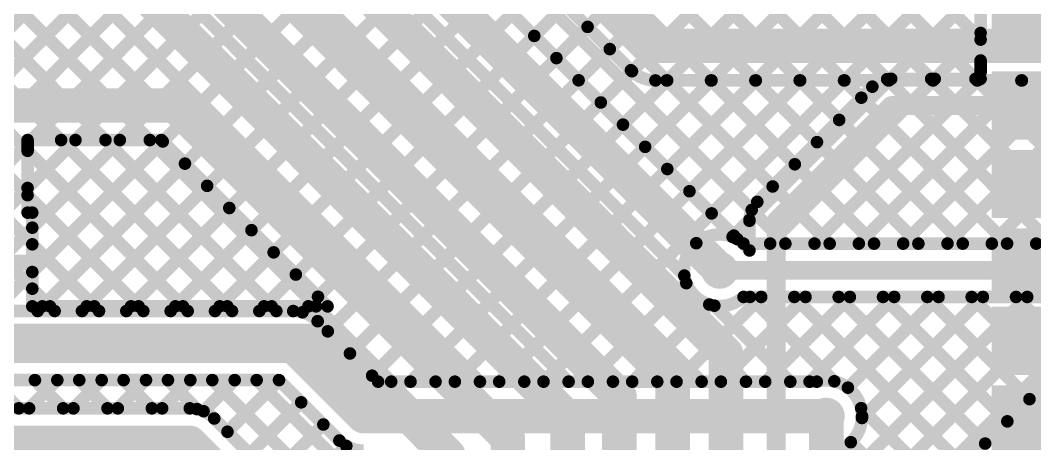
# Model space of a CAD drawing. Header units: millimetres. Extents: x -0.57 to 2.98, y -0.65 to 2.86.
# Drawn here: x 0.895 to 1.542, y 1.747 to 2.017 of the extents above; entities that cross this region are included whole.
import ezdxf

# ---------------------------------------------------------------- set-up
doc = ezdxf.new("R2010")
doc.units = ezdxf.units.MM
doc.header["$MEASUREMENT"] = 0
for name, color, linetype in [('BottomLayer', 5, 'Continuous'), ('BottomSolder', 6, 'Continuous'), ('Mechanical2', 216, 'Continuous'), ('TopLayer', 1, 'Continuous'), ('TopPaste', 8, 'Continuous'), ('TopSolder', 216, 'Continuous'), ('ViaHoleLayer', 16, 'Continuous')]:
    doc.layers.add(name, color=color, linetype=linetype)

# ---------------------------------------------------------------- blocks, each defined once
blk = doc.blocks.new('ESP32_WROVER_E_N8R8_292')
at = {"layer": 'TopLayer'}
for points in [[(0.31496, -0.08228), (0.37402, -0.08228), (0.37402, -0.11772), (0.31496, -0.11772)], [(0.31496, -0.13228), (0.37402, -0.13228), (0.37402, -0.16772), (0.31496, -0.16772)], [(0.31496, -0.18228), (0.37402, -0.18228), (0.37402, -0.21772), (0.31496, -0.21772)], [(0.31496, -0.23228), (0.37402, -0.23228), (0.37402, -0.26772), (0.31496, -0.26772)], [(0.31496, -0.28228), (0.37402, -0.28228), (0.37402, -0.31772), (0.31496, -0.31772)], [(0.31496, -0.33228), (0.37402, -0.33228), (0.37402, -0.36772), (0.31496, -0.36772)]]:
    blk.add_hatch(color=1, dxfattribs=at).paths.add_polyline_path(points)
at = {"layer": 'TopPaste'}
for points in [[(0.31496, -0.08228), (0.37402, -0.08228), (0.37402, -0.11772), (0.31496, -0.11772)], [(0.31496, -0.13228), (0.37402, -0.13228), (0.37402, -0.16772), (0.31496, -0.16772)], [(0.31496, -0.18228), (0.37402, -0.18228), (0.37402, -0.21772), (0.31496, -0.21772)], [(0.31496, -0.23228), (0.37402, -0.23228), (0.37402, -0.26772), (0.31496, -0.26772)], [(0.31496, -0.28228), (0.37402, -0.28228), (0.37402, -0.31772), (0.31496, -0.31772)], [(0.31496, -0.33228), (0.37402, -0.33228), (0.37402, -0.36772), (0.31496, -0.36772)]]:
    blk.add_hatch(color=8, dxfattribs=at).paths.add_polyline_path(points)
at = {"layer": 'TopSolder'}
for points in [[(0.31096, -0.07828), (0.37802, -0.07828), (0.37802, -0.12172), (0.31096, -0.12172)], [(0.31096, -0.12828), (0.37802, -0.12828), (0.37802, -0.17172), (0.31096, -0.17172)], [(0.31096, -0.17828), (0.37802, -0.17828), (0.37802, -0.22172), (0.31096, -0.22172)], [(0.31096, -0.22828), (0.37802, -0.22828), (0.37802, -0.27172), (0.31096, -0.27172)], [(0.31096, -0.27828), (0.37802, -0.27828), (0.37802, -0.32172), (0.31096, -0.32172)], [(0.31096, -0.32828), (0.37802, -0.32828), (0.37802, -0.37172), (0.31096, -0.37172)]]:
    blk.add_hatch(color=216, dxfattribs=at).paths.add_polyline_path(points)

msp = doc.modelspace()

# ---------------------------------------------------------------- hatches: boundary and pattern name
at = {"layer": 'BottomLayer'}
h = msp.add_hatch(color=5, dxfattribs=at)
edge = h.paths.add_edge_path()
edge.add_arc((1.341, 1.858), 0.01181, 0, 360)
h = msp.add_hatch(color=5, dxfattribs=at)
edge = h.paths.add_edge_path()
edge.add_arc((1.409, 1.765), 0.01181, 0, 360)
at = {"layer": 'BottomSolder'}
h = msp.add_hatch(color=6, dxfattribs=at)
edge = h.paths.add_edge_path()
edge.add_arc((1.341, 1.858), 0.00791, 0, 360)
h = msp.add_hatch(color=6, dxfattribs=at)
edge = h.paths.add_edge_path()
edge.add_arc((1.409, 1.765), 0.00791, 0, 360)
at = {"layer": 'TopLayer'}
h = msp.add_hatch(color=1, dxfattribs=at)
edge = h.paths.add_edge_path()
edge.add_arc((1.341, 1.858), 0.01181, 0, 360)
h = msp.add_hatch(color=1, dxfattribs=at)
edge = h.paths.add_edge_path()
edge.add_arc((1.409, 1.765), 0.01181, 0, 360)
at = {"layer": 'TopSolder'}
h = msp.add_hatch(color=216, dxfattribs=at)
edge = h.paths.add_edge_path()
edge.add_arc((1.341, 1.858), 0.00791, 0, 360)
h = msp.add_hatch(color=216, dxfattribs=at)
edge = h.paths.add_edge_path()
edge.add_arc((1.409, 1.765), 0.00791, 0, 360)
at = {"layer": 'ViaHoleLayer'}
h = msp.add_hatch(color=16, dxfattribs=at)
edge = h.paths.add_edge_path()
edge.add_arc((1.341, 1.858), 0.00591, 0, 360)
h = msp.add_hatch(color=16, dxfattribs=at)
edge = h.paths.add_edge_path()
edge.add_arc((1.409, 1.765), 0.00591, 0, 360)

# ---------------------------------------------------------------- linework, layer by layer
at = {"layer": 'BottomLayer'}
for points, const_width in [([(0.933, 2.368), (1.3, 2.001)], 0.022), ([(0.77049, 2.346), (1.32949, 1.787)], 0.008), ([(0.79877, 2.346), (1.35777, 1.787)], 0.008), ([(0.82706, 2.346), (1.31844, 1.85462)], 0.008), ([(0.85534, 2.346), (1.32608, 1.87526)], 0.008), ([(0.88363, 2.346), (1.35124, 1.87838)], 0.008), ([(0.91191, 2.346), (1.38291, 1.875)], 0.008), ([(0.92389, 2.346), (1.2844, 1.98548)], 0.008), ([(0.83516, 2.25305), (1.3012, 1.787)], 0.008), ([(0.67819, 2.24031), (1.1315, 1.787)], 0.008), ([(0.70647, 2.24031), (1.15978, 1.787)], 0.008), ([(0.73476, 2.24031), (1.18807, 1.787)], 0.008), ([(0.76304, 2.24031), (1.21635, 1.787)], 0.008), ([(0.79132, 2.24031), (1.24464, 1.787)], 0.008), ([(0.81976, 2.24016), (1.27292, 1.787)], 0.008), ([(0.66116, 2.22905), (1.05821, 1.832)], 0.008), ([(0.64702, 2.21491), (1.02993, 1.832)], 0.008), ([(0.70641, 1.83046), (1.07292, 2.19697)], 0.008), ([(0.73624, 1.832), (1.08706, 2.18282)], 0.008), ([(0.76452, 1.832), (1.1012, 2.16868)], 0.008), ([(0.79281, 1.832), (1.11535, 2.15454)], 0.008), ([(0.82109, 1.832), (1.12949, 2.1404)], 0.008), ([(0.84937, 1.832), (1.14363, 2.12626)], 0.008), ([(0.87766, 1.832), (1.15777, 2.11211)], 0.008), ([(0.90594, 1.832), (1.17192, 2.09797)], 0.008), ([(0.93423, 1.832), (1.18606, 2.08383)], 0.008), ([(0.96251, 1.832), (1.2002, 2.06969)], 0.008), ([(0.9908, 1.832), (1.21434, 2.05555)], 0.008), ([(1.01908, 1.832), (1.22848, 2.0414)], 0.008), ([(1.04736, 1.832), (1.24263, 2.02726)], 0.008), ([(1.07486, 1.83121), (1.25677, 2.01312)], 0.008), ([(1.3, 2.001), (1.603, 2.001)], 0.022), ([(0.8337, 1.99994), (1.00165, 1.832)], 0.008), ([(1.09102, 1.81909), (1.27091, 1.99898)], 0.008), ([(0.75779, 1.991), (0.91679, 1.832)], 0.008), ([(0.78608, 1.991), (0.94508, 1.832)], 0.008), ([(0.81517, 1.99019), (0.97336, 1.832)], 0.008), ([(1.10517, 1.80495), (1.28506, 1.98485)], 0.008), ([(1.11931, 1.79081), (1.3075, 1.979)], 0.008), ([(1.14379, 1.787), (1.33579, 1.979)], 0.008), ([(1.17207, 1.787), (1.36407, 1.979)], 0.008), ([(1.20036, 1.787), (1.39236, 1.979)], 0.008), ([(1.22864, 1.787), (1.42064, 1.979)], 0.008), ([(1.3, 1.979), (1.59697, 1.979)], 0.008), ([(1.30719, 1.979), (1.41119, 1.875)], 0.008), ([(1.33548, 1.979), (1.43948, 1.875)], 0.008), ([(1.34921, 1.87928), (1.44892, 1.979)], 0.008), ([(1.36376, 1.979), (1.46776, 1.875)], 0.008), ([(1.37321, 1.875), (1.47721, 1.979)], 0.008), ([(1.39205, 1.979), (1.49605, 1.875)], 0.008), ([(1.40149, 1.875), (1.50549, 1.979)], 0.008), ([(1.42033, 1.979), (1.52433, 1.875)], 0.008), ([(1.42978, 1.875), (1.53378, 1.979)], 0.008), ([(1.44862, 1.979), (1.55262, 1.875)], 0.008), ([(1.45806, 1.875), (1.56206, 1.979)], 0.008), ([(1.4769, 1.979), (1.5809, 1.875)], 0.008), ([(1.48635, 1.875), (1.59035, 1.979)], 0.008), ([(1.50518, 1.979), (1.60347, 1.88071)], 0.008), ([(1.51463, 1.875), (1.62069, 1.98107)], 0.008), ([(1.53347, 1.979), (1.62069, 1.89177)], 0.008), ([(1.54291, 1.875), (1.62069, 1.95278)], 0.008), ([(1.35621, 1.875), (1.59035, 1.875)], 0.008), ([(1.341, 1.858), (1.60556, 1.858)], 0.012), ([(1.25692, 1.787), (1.31972, 1.84979)], 0.008), ([(1.463, 1.679), (1.63569, 1.8517)], 0.008), ([(1.31349, 1.787), (1.36749, 1.841)], 0.008), ([(1.34178, 1.787), (1.39578, 1.841)], 0.008), ([(1.35621, 1.841), (1.59035, 1.841)], 0.008), ([(1.36034, 1.841), (1.41411, 1.78723)], 0.008), ([(1.37006, 1.787), (1.42406, 1.841)], 0.008), ([(1.38863, 1.841), (1.49621, 1.73342)], 0.008), ([(1.3902, 1.694), (1.5372, 1.841)], 0.008), ([(1.39835, 1.787), (1.45235, 1.841)], 0.008), ([(1.41691, 1.841), (1.51035, 1.74756)], 0.008), ([(1.41848, 1.694), (1.56548, 1.841)], 0.008), ([(1.4228, 1.78317), (1.48063, 1.841)], 0.008), ([(1.43178, 1.76387), (1.50891, 1.841)], 0.008), ([(1.44519, 1.841), (1.52449, 1.7617)], 0.008), ([(1.47348, 1.841), (1.53863, 1.77585)], 0.008), ([(1.50176, 1.841), (1.55277, 1.78999)], 0.008), ([(1.53005, 1.841), (1.56692, 1.80413)], 0.008), ([(1.28521, 1.787), (1.33438, 1.83617)], 0.008), ([(1.33762, 1.83544), (1.38606, 1.787)], 0.008), ([(1.44677, 1.694), (1.59225, 1.83948)], 0.008), ([(1.45679, 1.694), (1.59895, 1.83617)], 0.008), ([(0.72253, 1.832), (1.069, 1.832)], 0.008), ([(1.0846, 1.82552), (1.12311, 1.787)], 0.008), ([(0.7165, 1.81), (1.069, 1.81)], 0.022), ([(1.069, 1.81), (1.114, 1.765)], 0.022), ([(0.72253, 1.788), (1.05989, 1.788)], 0.008), ([(0.87594, 1.788), (0.89394, 1.77)], 0.008), ([(0.90051, 1.77), (0.91851, 1.788)], 0.008), ([(0.90422, 1.788), (0.92222, 1.77)], 0.008), ([(0.9288, 1.77), (0.9468, 1.788)], 0.008), ([(0.93251, 1.788), (0.95051, 1.77)], 0.008), ([(0.95708, 1.77), (0.97508, 1.788)], 0.008), ([(0.96079, 1.788), (0.97879, 1.77)], 0.008), ([(0.98536, 1.77), (1.00336, 1.788)], 0.008), ([(0.98908, 1.788), (1.00755, 1.76952)], 0.008), ([(1.01181, 1.76816), (1.03165, 1.788)], 0.008), ([(1.01736, 1.788), (1.14407, 1.66129)], 0.008), ([(1.02702, 1.75509), (1.05991, 1.78798)], 0.008), ([(1.04565, 1.788), (1.15822, 1.67543)], 0.008), ([(1.05989, 1.788), (1.0984, 1.74948)], 0.008), ([(1.12311, 1.787), (1.40297, 1.787)], 0.008), ([(0.72611, 1.77), (1.003, 1.77)], 0.008), ([(1.04117, 1.74095), (1.07405, 1.77383)], 0.008), ([(1.114, 1.765), (1.409, 1.765)], 0.022), ([(1.43123, 1.77011), (1.48206, 1.71928)], 0.008), ([(1.0186, 1.76352), (1.06352, 1.7186)], 0.008), ([(1.05531, 1.72681), (1.08819, 1.75969)], 0.008), ([(0.717, 1.748), (1.003, 1.748)], 0.022), ([(1.003, 1.748), (1.048, 1.703)], 0.022), ([(1.06829, 1.7115), (1.10283, 1.74605)], 0.008), ([(1.42465, 1.74841), (1.46792, 1.70514)], 0.008)]:
    msp.add_lwpolyline(points, dxfattribs=dict(at, const_width=const_width))
for points, const_width in [([(1.25477, 2.01312, 1), (1.25877, 2.01312, 1)], 0.004), ([(1.2945, 2.001, 1), (1.3055, 2.001, 1)], 0.011), ([(1.2945, 2.001, 1), (1.3055, 2.001, 1)], 0.011), ([(1.26891, 1.99898, 1), (1.27291, 1.99898, 1)], 0.004), ([(1.2824, 1.98548, 1), (1.2864, 1.98548, 1)], 0.004), ([(1.2824, 1.98548, 1), (1.2864, 1.98548, 1)], 0.004), ([(1.28244, 1.98544, 1), (1.28644, 1.98544, 1)], 0.004), ([(1.28306, 1.98485, 1), (1.28706, 1.98485, 1)], 0.004), ([(1.298, 1.979, 1), (1.302, 1.979, 1)], 0.004), ([(1.298, 1.979, 1), (1.302, 1.979, 1)], 0.004), ([(1.298, 1.979, 1), (1.302, 1.979, 1)], 0.004), ([(1.30519, 1.979, 1), (1.30919, 1.979, 1)], 0.004), ([(1.3055, 1.979, 1), (1.3095, 1.979, 1)], 0.004), ([(1.33348, 1.979, 1), (1.33748, 1.979, 1)], 0.004), ([(1.33379, 1.979, 1), (1.33779, 1.979, 1)], 0.004), ([(1.36176, 1.979, 1), (1.36576, 1.979, 1)], 0.004), ([(1.36207, 1.979, 1), (1.36607, 1.979, 1)], 0.004), ([(1.39005, 1.979, 1), (1.39405, 1.979, 1)], 0.004), ([(1.39036, 1.979, 1), (1.39436, 1.979, 1)], 0.004), ([(1.41833, 1.979, 1), (1.42233, 1.979, 1)], 0.004), ([(1.41864, 1.979, 1), (1.42264, 1.979, 1)], 0.004), ([(1.44662, 1.979, 1), (1.45062, 1.979, 1)], 0.004), ([(1.44692, 1.979, 1), (1.45092, 1.979, 1)], 0.004), ([(1.4749, 1.979, 1), (1.4789, 1.979, 1)], 0.004), ([(1.47521, 1.979, 1), (1.47921, 1.979, 1)], 0.004), ([(1.50318, 1.979, 1), (1.50718, 1.979, 1)], 0.004), ([(1.50349, 1.979, 1), (1.50749, 1.979, 1)], 0.004), ([(1.53147, 1.979, 1), (1.53547, 1.979, 1)], 0.004), ([(1.53178, 1.979, 1), (1.53578, 1.979, 1)], 0.004), ([(1.34721, 1.87928, 1), (1.35121, 1.87928, 1)], 0.004), ([(1.32408, 1.87526, 1), (1.32808, 1.87526, 1)], 0.004), ([(1.34924, 1.87838, 1), (1.35324, 1.87838, 1)], 0.004), ([(1.35421, 1.875, 1), (1.35821, 1.875, 1)], 0.004), ([(1.35421, 1.875, 1), (1.35821, 1.875, 1)], 0.004), ([(1.37121, 1.875, 1), (1.37521, 1.875, 1)], 0.004), ([(1.38091, 1.875, 1), (1.38491, 1.875, 1)], 0.004), ([(1.39949, 1.875, 1), (1.40349, 1.875, 1)], 0.004), ([(1.40919, 1.875, 1), (1.41319, 1.875, 1)], 0.004), ([(1.42778, 1.875, 1), (1.43178, 1.875, 1)], 0.004), ([(1.43748, 1.875, 1), (1.44148, 1.875, 1)], 0.004), ([(1.45606, 1.875, 1), (1.46006, 1.875, 1)], 0.004), ([(1.46576, 1.875, 1), (1.46976, 1.875, 1)], 0.004), ([(1.48435, 1.875, 1), (1.48835, 1.875, 1)], 0.004), ([(1.49405, 1.875, 1), (1.49805, 1.875, 1)], 0.004), ([(1.51263, 1.875, 1), (1.51663, 1.875, 1)], 0.004), ([(1.52233, 1.875, 1), (1.52633, 1.875, 1)], 0.004), ([(1.54091, 1.875, 1), (1.54491, 1.875, 1)], 0.004), ([(1.338, 1.858, 1), (1.344, 1.858, 1)], 0.006), ([(1.31644, 1.85462, 1), (1.32044, 1.85462, 1)], 0.004), ([(1.31772, 1.84979, 1), (1.32172, 1.84979, 1)], 0.004), ([(1.35421, 1.841, 1), (1.35821, 1.841, 1)], 0.004), ([(1.35421, 1.841, 1), (1.35821, 1.841, 1)], 0.004), ([(1.35834, 1.841, 1), (1.36234, 1.841, 1)], 0.004), ([(1.36549, 1.841, 1), (1.36949, 1.841, 1)], 0.004), ([(1.38663, 1.841, 1), (1.39063, 1.841, 1)], 0.004), ([(1.39378, 1.841, 1), (1.39778, 1.841, 1)], 0.004), ([(1.41491, 1.841, 1), (1.41891, 1.841, 1)], 0.004), ([(1.42206, 1.841, 1), (1.42606, 1.841, 1)], 0.004), ([(1.44319, 1.841, 1), (1.44719, 1.841, 1)], 0.004), ([(1.45035, 1.841, 1), (1.45435, 1.841, 1)], 0.004), ([(1.47148, 1.841, 1), (1.47548, 1.841, 1)], 0.004), ([(1.47863, 1.841, 1), (1.48263, 1.841, 1)], 0.004), ([(1.49976, 1.841, 1), (1.50376, 1.841, 1)], 0.004), ([(1.50691, 1.841, 1), (1.51091, 1.841, 1)], 0.004), ([(1.52805, 1.841, 1), (1.53205, 1.841, 1)], 0.004), ([(1.5352, 1.841, 1), (1.5392, 1.841, 1)], 0.004), ([(1.33238, 1.83617, 1), (1.33638, 1.83617, 1)], 0.004), ([(1.33562, 1.83544, 1), (1.33962, 1.83544, 1)], 0.004), ([(0.90394, 1.832, 1), (0.90794, 1.832, 1)], 0.004), ([(0.91479, 1.832, 1), (0.91879, 1.832, 1)], 0.004), ([(0.93223, 1.832, 1), (0.93623, 1.832, 1)], 0.004), ([(0.94308, 1.832, 1), (0.94708, 1.832, 1)], 0.004), ([(0.96051, 1.832, 1), (0.96451, 1.832, 1)], 0.004), ([(0.97136, 1.832, 1), (0.97536, 1.832, 1)], 0.004), ([(0.9888, 1.832, 1), (0.9928, 1.832, 1)], 0.004), ([(0.99965, 1.832, 1), (1.00365, 1.832, 1)], 0.004), ([(1.01708, 1.832, 1), (1.02108, 1.832, 1)], 0.004), ([(1.02793, 1.832, 1), (1.03193, 1.832, 1)], 0.004), ([(1.04536, 1.832, 1), (1.04936, 1.832, 1)], 0.004), ([(1.05621, 1.832, 1), (1.06021, 1.832, 1)], 0.004), ([(1.067, 1.832, 1), (1.071, 1.832, 1)], 0.004), ([(1.067, 1.832, 1), (1.071, 1.832, 1)], 0.004), ([(1.067, 1.832, 1), (1.071, 1.832, 1)], 0.004), ([(1.07286, 1.83121, 1), (1.07686, 1.83121, 1)], 0.004), ([(1.08256, 1.82556, 1), (1.08656, 1.82556, 1)], 0.004), ([(1.0826, 1.82552, 1), (1.0866, 1.82552, 1)], 0.004), ([(1.0826, 1.82552, 1), (1.0866, 1.82552, 1)], 0.004), ([(1.0635, 1.81, 1), (1.0745, 1.81, 1)], 0.011), ([(1.0635, 1.81, 1), (1.0745, 1.81, 1)], 0.011), ([(1.08902, 1.81909, 1), (1.09302, 1.81909, 1)], 0.004), ([(1.10317, 1.80495, 1), (1.10717, 1.80495, 1)], 0.004), ([(1.11731, 1.79081, 1), (1.12131, 1.79081, 1)], 0.004), ([(0.90222, 1.788, 1), (0.90622, 1.788, 1)], 0.004), ([(0.91651, 1.788, 1), (0.92051, 1.788, 1)], 0.004), ([(0.93051, 1.788, 1), (0.93451, 1.788, 1)], 0.004), ([(0.9448, 1.788, 1), (0.9488, 1.788, 1)], 0.004), ([(0.95879, 1.788, 1), (0.96279, 1.788, 1)], 0.004), ([(0.97308, 1.788, 1), (0.97708, 1.788, 1)], 0.004), ([(0.98708, 1.788, 1), (0.99108, 1.788, 1)], 0.004), ([(1.00136, 1.788, 1), (1.00536, 1.788, 1)], 0.004), ([(1.01536, 1.788, 1), (1.01936, 1.788, 1)], 0.004), ([(1.02965, 1.788, 1), (1.03365, 1.788, 1)], 0.004), ([(1.04365, 1.788, 1), (1.04765, 1.788, 1)], 0.004), ([(1.05789, 1.788, 1), (1.06189, 1.788, 1)], 0.004), ([(1.05789, 1.788, 1), (1.06189, 1.788, 1)], 0.004), ([(1.05791, 1.78798, 1), (1.06191, 1.78798, 1)], 0.004), ([(1.12111, 1.787, 1), (1.12511, 1.787, 1)], 0.004), ([(1.12111, 1.787, 1), (1.12511, 1.787, 1)], 0.004), ([(1.1295, 1.787, 1), (1.1335, 1.787, 1)], 0.004), ([(1.14179, 1.787, 1), (1.14579, 1.787, 1)], 0.004), ([(1.15778, 1.787, 1), (1.16178, 1.787, 1)], 0.004), ([(1.17007, 1.787, 1), (1.17407, 1.787, 1)], 0.004), ([(1.18607, 1.787, 1), (1.19007, 1.787, 1)], 0.004), ([(1.19836, 1.787, 1), (1.20236, 1.787, 1)], 0.004), ([(1.21435, 1.787, 1), (1.21835, 1.787, 1)], 0.004), ([(1.22664, 1.787, 1), (1.23064, 1.787, 1)], 0.004), ([(1.24264, 1.787, 1), (1.24664, 1.787, 1)], 0.004), ([(1.25492, 1.787, 1), (1.25892, 1.787, 1)], 0.004), ([(1.27092, 1.787, 1), (1.27492, 1.787, 1)], 0.004), ([(1.28321, 1.787, 1), (1.28721, 1.787, 1)], 0.004), ([(1.2992, 1.787, 1), (1.3032, 1.787, 1)], 0.004), ([(1.31149, 1.787, 1), (1.31549, 1.787, 1)], 0.004), ([(1.32749, 1.787, 1), (1.33149, 1.787, 1)], 0.004), ([(1.33978, 1.787, 1), (1.34378, 1.787, 1)], 0.004), ([(1.35577, 1.787, 1), (1.35977, 1.787, 1)], 0.004), ([(1.36806, 1.787, 1), (1.37206, 1.787, 1)], 0.004), ([(1.38406, 1.787, 1), (1.38806, 1.787, 1)], 0.004), ([(1.39635, 1.787, 1), (1.40035, 1.787, 1)], 0.004), ([(1.40097, 1.787, 1), (1.40497, 1.787, 1)], 0.004), ([(1.40097, 1.787, 1), (1.40497, 1.787, 1)], 0.004), ([(1.41211, 1.78723, 1), (1.41611, 1.78723, 1)], 0.004), ([(1.4208, 1.78317, 1), (1.4248, 1.78317, 1)], 0.004), ([(1.53663, 1.77585, 1), (1.54063, 1.77585, 1)], 0.004), ([(0.89194, 1.77, 1), (0.89594, 1.77, 1)], 0.004), ([(0.89851, 1.77, 1), (0.90251, 1.77, 1)], 0.004), ([(0.92022, 1.77, 1), (0.92422, 1.77, 1)], 0.004), ([(0.9268, 1.77, 1), (0.9308, 1.77, 1)], 0.004), ([(0.94851, 1.77, 1), (0.95251, 1.77, 1)], 0.004), ([(0.95508, 1.77, 1), (0.95908, 1.77, 1)], 0.004), ([(0.97679, 1.77, 1), (0.98079, 1.77, 1)], 0.004), ([(0.98336, 1.77, 1), (0.98736, 1.77, 1)], 0.004), ([(1.001, 1.77, 1), (1.005, 1.77, 1)], 0.004), ([(1.001, 1.77, 1), (1.005, 1.77, 1)], 0.004), ([(1.001, 1.77, 1), (1.005, 1.77, 1)], 0.004), ([(1.00555, 1.76952, 1), (1.00955, 1.76952, 1)], 0.004), ([(1.07205, 1.77383, 1), (1.07605, 1.77383, 1)], 0.004), ([(1.1085, 1.765, 1), (1.1195, 1.765, 1)], 0.011), ([(1.1085, 1.765, 1), (1.1195, 1.765, 1)], 0.011), ([(1.4035, 1.765, 1), (1.4145, 1.765, 1)], 0.011), ([(1.42923, 1.77011, 1), (1.43323, 1.77011, 1)], 0.004), ([(1.00981, 1.76816, 1), (1.01381, 1.76816, 1)], 0.004), ([(1.01656, 1.76356, 1), (1.02056, 1.76356, 1)], 0.004), ([(1.0166, 1.76352, 1), (1.0206, 1.76352, 1)], 0.004), ([(1.0166, 1.76352, 1), (1.0206, 1.76352, 1)], 0.004), ([(1.42978, 1.76387, 1), (1.43378, 1.76387, 1)], 0.004), ([(1.42981, 1.765, 1), (1.43381, 1.765, 1)], 0.004), ([(1.42981, 1.765, 1), (1.43381, 1.765, 1)], 0.004), ([(1.08619, 1.75969, 1), (1.09019, 1.75969, 1)], 0.004), ([(1.52249, 1.7617, 1), (1.52649, 1.7617, 1)], 0.004), ([(0.9975, 1.748, 1), (1.0085, 1.748, 1)], 0.011), ([(0.9975, 1.748, 1), (1.0085, 1.748, 1)], 0.011), ([(1.02502, 1.75509, 1), (1.02902, 1.75509, 1)], 0.004), ([(1.0964, 1.74948, 1), (1.1004, 1.74948, 1)], 0.004), ([(1.0964, 1.74948, 1), (1.1004, 1.74948, 1)], 0.004), ([(1.09644, 1.74944, 1), (1.10044, 1.74944, 1)], 0.004), ([(1.10083, 1.74605, 1), (1.10483, 1.74605, 1)], 0.004), ([(1.42265, 1.74841, 1), (1.42665, 1.74841, 1)], 0.004), ([(1.50835, 1.74756, 1), (1.51235, 1.74756, 1)], 0.004)]:
    msp.add_lwpolyline(points, format="xyb", close=True, dxfattribs=dict(at, const_width=const_width))
at = {"layer": 'BottomLayer', "const_width": 0.008}
for points in [[(1.3, 1.979, -0.199566), (1.2844, 1.98548)], [(1.3, 1.979, -0.198912), (1.28444, 1.98544)], [(1.35621, 1.841, -2.236525), (1.35621, 1.875)], [(1.069, 1.832, -0.198912), (1.08456, 1.82556)], [(1.069, 1.832, -0.199566), (1.0846, 1.82552)], [(1.40297, 1.787, -0.494904), (1.43181, 1.765)], [(1.003, 1.77, -0.198912), (1.01856, 1.76356)], [(1.003, 1.77, -0.199566), (1.0186, 1.76352)], [(1.43181, 1.765, -0.494904), (1.40297, 1.743)], [(1.114, 1.743, -0.199566), (1.0984, 1.74948)], [(1.114, 1.743, -0.198912), (1.09844, 1.74944)]]:
    msp.add_lwpolyline(points, format="xyb", dxfattribs=at)
at = {"layer": 'Mechanical2', "const_width": 0.01}
msp.add_lwpolyline([(1.75783, 2.80917, -6.230382), (0.64896, 2.81029)], format="xyb", dxfattribs=at)
at = {"layer": 'TopLayer'}
for points, const_width in [([(1.22274, 2.00737), (1.507, 2.29164)], 0.008), ([(1.26707, 2.2454), (1.50745, 2.00502)], 0.008), ([(1.23688, 1.99323), (1.471, 2.22735)], 0.008), ([(0.937, 2.213), (1.345, 1.805)], 0.022), ([(1.26707, 2.21711), (1.50418, 1.98)], 0.008), ([(1.003, 2.196), (1.34069, 1.85831)], 0.022), ([(1.25102, 1.97909), (1.471, 2.19907)], 0.008), ([(1.26707, 2.18883), (1.4759, 1.98)], 0.008), ([(1.26517, 1.96495), (1.471, 2.17078)], 0.008), ([(0.939, 2.163), (1.311, 1.791)], 0.022), ([(1.26707, 2.16054), (1.44782, 1.9798)], 0.008), ([(1.07422, 2.15589), (1.35229, 1.87782)], 0.008), ([(1.10202, 2.15589), (1.36146, 1.89645)], 0.008), ([(1.1303, 2.15589), (1.3748, 1.9114)], 0.008), ([(1.15859, 2.15589), (1.38894, 1.92554)], 0.008), ([(1.18687, 2.15589), (1.40308, 1.93968)], 0.008), ([(1.21516, 2.15589), (1.41722, 1.95382)], 0.008), ([(1.24344, 2.15589), (1.43136, 1.96797)], 0.008), ([(1.27931, 1.95081), (1.471, 2.1425)], 0.008), ([(1.29345, 1.93666), (1.48679, 2.13)], 0.008), ([(0.942, 2.113), (1.277, 1.778)], 0.022), ([(1.30759, 1.92252), (1.507, 2.12193)], 0.008), ([(1.32173, 1.90838), (1.507, 2.09364)], 0.008), ([(0.945, 2.063), (1.244, 1.764)], 0.022), ([(1.33588, 1.89424), (1.50745, 2.06581)], 0.008), ([(1.44992, 1.97999), (1.50745, 2.03753)], 0.008), ([(1.50745, 1.99172), (1.50745, 2.03428)], 0.008), ([(1.47821, 1.98), (1.50745, 2.00924)], 0.008), ([(1.50745, 1.98428), (1.50745, 1.99172)], 0.008), ([(1.50745, 1.98428), (1.50745, 1.99172)], 0.008), ([(1.45044, 1.98), (1.50745, 1.98)], 0.008), ([(0.859, 1.963), (0.994, 1.963)], 0.022), ([(0.994, 1.963), (1.20585, 1.75115)], 0.022), ([(1.365, 1.9016), (1.4384, 1.975)], 0.008), ([(1.377, 1.88956), (1.45044, 1.963)], 0.012), ([(1.45044, 1.963), (1.54798, 1.963)], 0.012), ([(0.89953, 1.93428), (0.89953, 1.941)], 0.008), ([(0.89953, 1.941), (0.98489, 1.941)], 0.008), ([(0.89953, 1.93428), (0.89953, 1.941)], 0.008), ([(0.89953, 1.91044), (0.93009, 1.941)], 0.008), ([(0.90253, 1.88515), (0.95837, 1.941)], 0.008), ([(0.90253, 1.85687), (0.98577, 1.94011)], 0.008), ([(0.92093, 1.941), (1.02693, 1.835)], 0.008), ([(0.94921, 1.941), (1.05521, 1.835)], 0.008), ([(0.9775, 1.941), (1.0835, 1.835)], 0.008), ([(0.98489, 1.941), (1.09089, 1.835)], 0.008), ([(0.89953, 1.89472), (0.89953, 1.93428)], 0.008), ([(0.89953, 1.93412), (0.99865, 1.835)], 0.008), ([(0.90894, 1.835), (0.99992, 1.92597)], 0.008), ([(0.93723, 1.835), (1.01406, 1.91183)], 0.008), ([(0.89953, 1.90583), (0.97036, 1.835)], 0.008), ([(0.90253, 1.835), (0.90253, 1.89472)], 0.008), ([(0.96551, 1.835), (1.0282, 1.89769)], 0.008), ([(1.35002, 1.88009), (1.36001, 1.89008)], 0.008), ([(1.36, 1.87062), (1.36, 1.88956)], 0.008), ([(1.377, 1.646), (1.377, 1.88956)], 0.012), ([(0.9938, 1.835), (1.04234, 1.88355)], 0.008), ([(0.90253, 1.87455), (0.94208, 1.835)], 0.008), ([(1.02208, 1.835), (1.05648, 1.8694)], 0.008), ([(0.859, 1.863), (0.89853, 1.863)], 0.01), ([(1.05036, 1.835), (1.07063, 1.85526)], 0.008), ([(0.90253, 1.84626), (0.91379, 1.835)], 0.008), ([(1.07865, 1.835), (1.08477, 1.84112)], 0.008), ([(0.90253, 1.835), (1.09089, 1.835)], 0.008), ([(0.859, 1.813), (1.095, 1.813)], 0.022), ([(1.095, 1.813), (1.168, 1.74)], 0.022), ([(1.345, 1.626), (1.345, 1.805)], 0.022), ([(1.311, 1.561), (1.311, 1.791)], 0.022), ([(1.277, 1.545), (1.277, 1.778)], 0.022), ([(1.244, 1.53), (1.244, 1.764)], 0.022), ([(1.409, 1.671), (1.409, 1.765)], 0.022), ([(1.20585, 1.52015), (1.20585, 1.75115)], 0.022), ([(1.168, 1.514), (1.168, 1.74)], 0.022)]:
    msp.add_lwpolyline(points, dxfattribs=dict(at, const_width=const_width))
for points, const_width in [([(1.50545, 2.00924, 1), (1.50945, 2.00924, 1)], 0.004), ([(1.22074, 2.00737, 1), (1.22474, 2.00737, 1)], 0.004), ([(1.50545, 2.00502, 1), (1.50945, 2.00502, 1)], 0.004), ([(1.23488, 1.99323, 1), (1.23888, 1.99323, 1)], 0.004), ([(1.50545, 1.99172, 1), (1.50945, 1.99172, 1)], 0.004), ([(1.50545, 1.99172, 1), (1.50945, 1.99172, 1)], 0.004), ([(1.50545, 1.99172, 1), (1.50945, 1.99172, 1)], 0.004), ([(1.50545, 1.98428, 1), (1.50945, 1.98428, 1)], 0.004), ([(1.50545, 1.98428, 1), (1.50945, 1.98428, 1)], 0.004), ([(1.24902, 1.97909, 1), (1.25302, 1.97909, 1)], 0.004), ([(1.44582, 1.9798, 1), (1.44982, 1.9798, 1)], 0.004), ([(1.44792, 1.97999, 1), (1.45192, 1.97999, 1)], 0.004), ([(1.44844, 1.98, 1), (1.45244, 1.98, 1)], 0.004), ([(1.44844, 1.98, 1), (1.45244, 1.98, 1)], 0.004), ([(1.44844, 1.98, 1), (1.45244, 1.98, 1)], 0.004), ([(1.4739, 1.98, 1), (1.4779, 1.98, 1)], 0.004), ([(1.47621, 1.98, 1), (1.48021, 1.98, 1)], 0.004), ([(1.50218, 1.98, 1), (1.50618, 1.98, 1)], 0.004), ([(1.50545, 1.98, 1), (1.50945, 1.98, 1)], 0.004), ([(0.9885, 1.963, 1), (0.9995, 1.963, 1)], 0.011), ([(0.9885, 1.963, 1), (0.9995, 1.963, 1)], 0.011), ([(1.4364, 1.975, 1), (1.4404, 1.975, 1)], 0.004), ([(1.4364, 1.975, 1), (1.4404, 1.975, 1)], 0.004), ([(1.43642, 1.97502, 1), (1.44042, 1.97502, 1)], 0.004), ([(1.26317, 1.96495, 1), (1.26717, 1.96495, 1)], 0.004), ([(1.42936, 1.96797, 1), (1.43336, 1.96797, 1)], 0.004), ([(1.44744, 1.963, 1), (1.45344, 1.963, 1)], 0.006), ([(1.44744, 1.963, 1), (1.45344, 1.963, 1)], 0.006), ([(1.27731, 1.95081, 1), (1.28131, 1.95081, 1)], 0.004), ([(1.41522, 1.95382, 1), (1.41922, 1.95382, 1)], 0.004), ([(0.89753, 1.941, 1), (0.90153, 1.941, 1)], 0.004), ([(0.89753, 1.941, 1), (0.90153, 1.941, 1)], 0.004), ([(0.89753, 1.941, 1), (0.90153, 1.941, 1)], 0.004), ([(0.91893, 1.941, 1), (0.92293, 1.941, 1)], 0.004), ([(0.92809, 1.941, 1), (0.93209, 1.941, 1)], 0.004), ([(0.94721, 1.941, 1), (0.95121, 1.941, 1)], 0.004), ([(0.95637, 1.941, 1), (0.96037, 1.941, 1)], 0.004), ([(0.9755, 1.941, 1), (0.9795, 1.941, 1)], 0.004), ([(0.98289, 1.941, 1), (0.98689, 1.941, 1)], 0.004), ([(0.98289, 1.941, 1), (0.98689, 1.941, 1)], 0.004), ([(0.98377, 1.94011, 1), (0.98777, 1.94011, 1)], 0.004), ([(1.40108, 1.93968, 1), (1.40508, 1.93968, 1)], 0.004), ([(0.89753, 1.93428, 1), (0.90153, 1.93428, 1)], 0.004), ([(0.89753, 1.93428, 1), (0.90153, 1.93428, 1)], 0.004), ([(0.89753, 1.93428, 1), (0.90153, 1.93428, 1)], 0.004), ([(0.89753, 1.93412, 1), (0.90153, 1.93412, 1)], 0.004), ([(1.29145, 1.93666, 1), (1.29545, 1.93666, 1)], 0.004), ([(0.99792, 1.92597, 1), (1.00192, 1.92597, 1)], 0.004), ([(1.38694, 1.92554, 1), (1.39094, 1.92554, 1)], 0.004), ([(1.30559, 1.92252, 1), (1.30959, 1.92252, 1)], 0.004), ([(1.01206, 1.91183, 1), (1.01606, 1.91183, 1)], 0.004), ([(1.3728, 1.9114, 1), (1.3768, 1.9114, 1)], 0.004), ([(0.89753, 1.91044, 1), (0.90153, 1.91044, 1)], 0.004), ([(0.89753, 1.90583, 1), (0.90153, 1.90583, 1)], 0.004), ([(1.31973, 1.90838, 1), (1.32373, 1.90838, 1)], 0.004), ([(1.36298, 1.90158, 1), (1.36698, 1.90158, 1)], 0.004), ([(1.363, 1.9016, 1), (1.367, 1.9016, 1)], 0.004), ([(1.363, 1.9016, 1), (1.367, 1.9016, 1)], 0.004), ([(0.89753, 1.89472, 1), (0.90153, 1.89472, 1)], 0.004), ([(0.90053, 1.89472, 1), (0.90453, 1.89472, 1)], 0.004), ([(1.0262, 1.89769, 1), (1.0302, 1.89769, 1)], 0.004), ([(1.33388, 1.89424, 1), (1.33788, 1.89424, 1)], 0.004), ([(1.35946, 1.89645, 1), (1.36346, 1.89645, 1)], 0.004), ([(1.358, 1.88956, 1), (1.362, 1.88956, 1)], 0.004), ([(1.358, 1.88956, 1), (1.362, 1.88956, 1)], 0.004), ([(1.358, 1.88956, 1), (1.362, 1.88956, 1)], 0.004), ([(1.35801, 1.89008, 1), (1.36201, 1.89008, 1)], 0.004), ([(1.374, 1.88956, 1), (1.38, 1.88956, 1)], 0.006), ([(1.374, 1.88956, 1), (1.38, 1.88956, 1)], 0.006), ([(0.90053, 1.88515, 1), (0.90453, 1.88515, 1)], 0.004), ([(1.04034, 1.88355, 1), (1.04434, 1.88355, 1)], 0.004), ([(1.34802, 1.88009, 1), (1.35202, 1.88009, 1)], 0.004), ([(0.90053, 1.87455, 1), (0.90453, 1.87455, 1)], 0.004), ([(1.35029, 1.87782, 1), (1.35429, 1.87782, 1)], 0.004), ([(1.35029, 1.87782, 1), (1.35429, 1.87782, 1)], 0.004), ([(1.05448, 1.8694, 1), (1.05848, 1.8694, 1)], 0.004), ([(1.358, 1.87062, 1), (1.362, 1.87062, 1)], 0.004), ([(1.358, 1.87062, 1), (1.362, 1.87062, 1)], 0.004), ([(0.89603, 1.863, 1), (0.90103, 1.863, 1)], 0.005), ([(1.33519, 1.85831, 1), (1.34619, 1.85831, 1)], 0.011), ([(0.90053, 1.85687, 1), (0.90453, 1.85687, 1)], 0.004), ([(1.06863, 1.85526, 1), (1.07263, 1.85526, 1)], 0.004), ([(0.90053, 1.84626, 1), (0.90453, 1.84626, 1)], 0.004), ([(1.08277, 1.84112, 1), (1.08677, 1.84112, 1)], 0.004), ([(0.90053, 1.835, 1), (0.90453, 1.835, 1)], 0.004), ([(0.90053, 1.835, 1), (0.90453, 1.835, 1)], 0.004), ([(0.90694, 1.835, 1), (0.91094, 1.835, 1)], 0.004), ([(0.91179, 1.835, 1), (0.91579, 1.835, 1)], 0.004), ([(0.93523, 1.835, 1), (0.93923, 1.835, 1)], 0.004), ([(0.94008, 1.835, 1), (0.94408, 1.835, 1)], 0.004), ([(0.96351, 1.835, 1), (0.96751, 1.835, 1)], 0.004), ([(0.96836, 1.835, 1), (0.97236, 1.835, 1)], 0.004), ([(0.9918, 1.835, 1), (0.9958, 1.835, 1)], 0.004), ([(0.99665, 1.835, 1), (1.00065, 1.835, 1)], 0.004), ([(1.02008, 1.835, 1), (1.02408, 1.835, 1)], 0.004), ([(1.02493, 1.835, 1), (1.02893, 1.835, 1)], 0.004), ([(1.04836, 1.835, 1), (1.05236, 1.835, 1)], 0.004), ([(1.05321, 1.835, 1), (1.05721, 1.835, 1)], 0.004), ([(1.07665, 1.835, 1), (1.08065, 1.835, 1)], 0.004), ([(1.0815, 1.835, 1), (1.0855, 1.835, 1)], 0.004), ([(1.08889, 1.835, 1), (1.09289, 1.835, 1)], 0.004), ([(1.08889, 1.835, 1), (1.09289, 1.835, 1)], 0.004), ([(1.0895, 1.813, 1), (1.1005, 1.813, 1)], 0.011), ([(1.0895, 1.813, 1), (1.1005, 1.813, 1)], 0.011), ([(1.3395, 1.805, 1), (1.3505, 1.805, 1)], 0.011), ([(1.3395, 1.805, 1), (1.3505, 1.805, 1)], 0.011), ([(1.3055, 1.791, 1), (1.3165, 1.791, 1)], 0.011), ([(1.3055, 1.791, 1), (1.3165, 1.791, 1)], 0.011), ([(1.2715, 1.778, 1), (1.2825, 1.778, 1)], 0.011), ([(1.2715, 1.778, 1), (1.2825, 1.778, 1)], 0.011), ([(1.2385, 1.764, 1), (1.2495, 1.764, 1)], 0.011), ([(1.2385, 1.764, 1), (1.2495, 1.764, 1)], 0.011), ([(1.4035, 1.765, 1), (1.4145, 1.765, 1)], 0.011), ([(1.20035, 1.75115, 1), (1.21135, 1.75115, 1)], 0.011), ([(1.20035, 1.75115, 1), (1.21135, 1.75115, 1)], 0.011), ([(1.1625, 1.74, 1), (1.1735, 1.74, 1)], 0.011), ([(1.1625, 1.74, 1), (1.1735, 1.74, 1)], 0.011)]:
    msp.add_lwpolyline(points, format="xyb", close=True, dxfattribs=dict(at, const_width=const_width))
at = {"layer": 'TopLayer', "const_width": 0.008}
for points in [[(1.4384, 1.975, -0.199327), (1.45044, 1.98)], [(1.43842, 1.97502, -0.198912), (1.45044, 1.98)], [(1.36, 1.88956, -0.199327), (1.365, 1.9016)], [(1.36, 1.88956, -0.198912), (1.36498, 1.90158)], [(1.35229, 1.87782, -0.117144), (1.36, 1.87062)]]:
    msp.add_lwpolyline(points, format="xyb", dxfattribs=at)

# ---------------------------------------------------------------- block references
msp.add_blockref('ESP32_WROVER_E_N8R8_292', (1.20349, 2.113))

doc.saveas('drawing.dxf')
